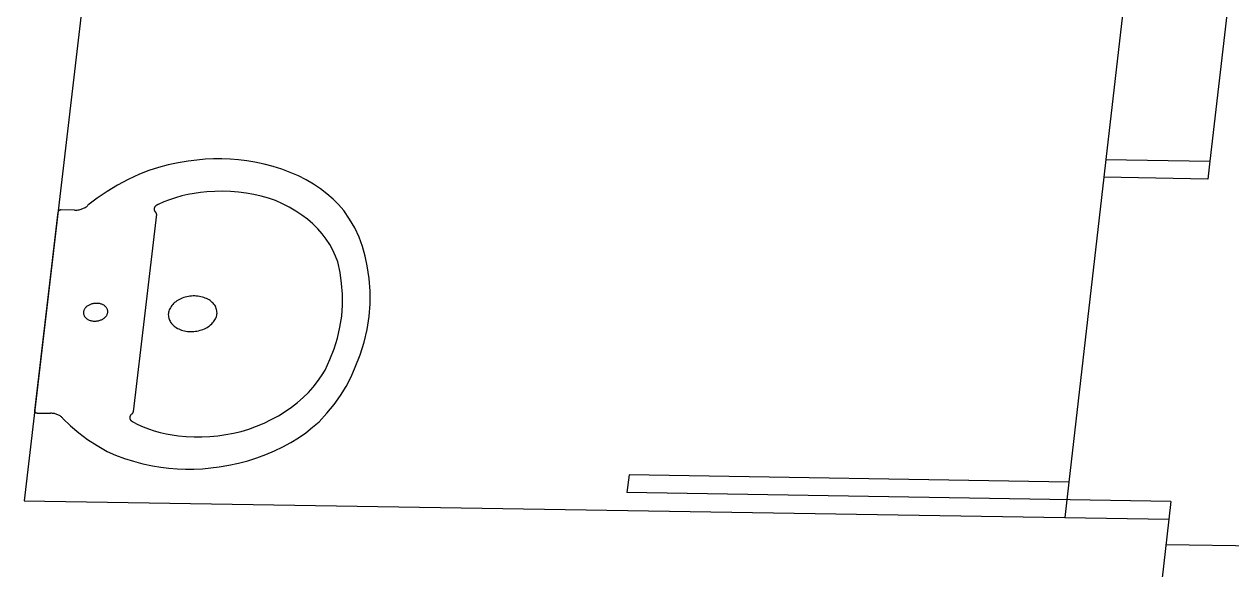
# Model space of a CAD drawing. Extents: x -68 to 264, y 51 to 115.
# Drawn here: x -62.505 to -60.531, y 80.697 to 81.589 of the extents above; entities that cross this region are included whole.
import ezdxf

# ---------------------------------------------------------------- set-up
doc = ezdxf.new("R2010")
doc.units = 0
doc.layers.get('0').update_dxf_attribs({"linetype": 'CONTINUOUS'})

msp = doc.modelspace()

# ---------------------------------------------------------------- linework, layer by layer
for p, q in [((-62.3105, 82.4677), (-62.5051, 80.8103)), ((-60.6132, 82.4403), (-60.7366, 81.3679)), ((-60.4435, 82.4375), (-60.5666, 81.3651)), ((-62.2532, 81.3625), (-62.2694, 81.359)), ((-62.2367, 81.3653), (-62.2532, 81.3625)), ((-62.223, 81.3671), (-62.2367, 81.3653)), ((-62.2093, 81.3683), (-62.223, 81.3671)), ((-62.1955, 81.369), (-62.2093, 81.3683)), ((-62.1818, 81.369), (-62.1955, 81.369)), ((-62.1681, 81.3685), (-62.1818, 81.369)), ((-62.1545, 81.3674), (-62.1681, 81.3685)), ((-62.1411, 81.3658), (-62.1545, 81.3674)), ((-62.1279, 81.3635), (-62.1411, 81.3658)), ((-62.1128, 81.3604), (-62.1279, 81.3635)), ((-60.7366, 81.3679), (-60.7399, 81.3389)), ((-60.7366, 81.3679), (-60.5666, 81.3651)), ((-60.5666, 81.3651), (-60.5699, 81.3361)), ((-62.3164, 81.3442), (-62.3348, 81.3355)), ((-62.3011, 81.3498), (-62.3164, 81.3442)), ((-62.2854, 81.3548), (-62.3011, 81.3498)), ((-62.2694, 81.359), (-62.2854, 81.3548)), ((-62.0982, 81.3566), (-62.1128, 81.3604)), ((-62.0839, 81.3521), (-62.0982, 81.3566)), ((-62.0701, 81.347), (-62.0839, 81.3521)), ((-62.0568, 81.3412), (-62.0701, 81.347)), ((-62.3525, 81.326), (-62.3694, 81.3158)), ((-62.3348, 81.3355), (-62.3525, 81.326)), ((-62.0441, 81.3347), (-62.0568, 81.3412)), ((-62.032, 81.3277), (-62.0441, 81.3347)), ((-62.0206, 81.3201), (-62.032, 81.3277)), ((-60.7399, 81.3389), (-60.7972, 80.8409)), ((-60.5699, 81.3361), (-60.7399, 81.3389)), ((-62.3855, 81.3048), (-62.4007, 81.2932)), ((-62.3694, 81.3158), (-62.3855, 81.3048)), ((-62.2574, 81.3056), (-62.2672, 81.3023)), ((-62.2475, 81.3084), (-62.2574, 81.3056)), ((-62.2373, 81.3107), (-62.2475, 81.3084)), ((-62.2271, 81.3126), (-62.2373, 81.3107)), ((-62.2167, 81.314), (-62.2271, 81.3126)), ((-62.2062, 81.315), (-62.2167, 81.314)), ((-62.1933, 81.3158), (-62.2062, 81.315)), ((-62.1803, 81.316), (-62.1933, 81.3158)), ((-62.1675, 81.3156), (-62.1803, 81.316)), ((-62.1547, 81.3146), (-62.1675, 81.3156)), ((-62.1421, 81.313), (-62.1547, 81.3146)), ((-62.1297, 81.3108), (-62.1421, 81.313)), ((-62.1176, 81.308), (-62.1297, 81.3108)), ((-62.1058, 81.3046), (-62.1176, 81.308)), ((-62.0944, 81.3007), (-62.1058, 81.3046)), ((-62.01, 81.312), (-62.0206, 81.3201)), ((-62.0001, 81.3034), (-62.01, 81.312)), ((-61.991, 81.2943), (-62.0001, 81.3034)), ((-62.449, 81.2837), (-62.4492, 81.2835)), ((-62.4489, 81.2839), (-62.449, 81.2837)), ((-62.4487, 81.2841), (-62.4489, 81.2839)), ((-62.4485, 81.2842), (-62.4487, 81.2841)), ((-62.4483, 81.2844), (-62.4485, 81.2842)), ((-62.448, 81.2846), (-62.4483, 81.2844)), ((-62.4478, 81.2847), (-62.448, 81.2846)), ((-62.4475, 81.2849), (-62.4478, 81.2847)), ((-62.4473, 81.285), (-62.4475, 81.2849)), ((-62.447, 81.2851), (-62.4473, 81.285)), ((-62.4467, 81.2852), (-62.447, 81.2851)), ((-62.4464, 81.2853), (-62.4467, 81.2852)), ((-62.4461, 81.2854), (-62.4464, 81.2853)), ((-62.4458, 81.2855), (-62.4461, 81.2854)), ((-62.4455, 81.2855), (-62.4458, 81.2855)), ((-62.4452, 81.2855), (-62.4455, 81.2855)), ((-62.4449, 81.2856), (-62.4452, 81.2855)), ((-62.4446, 81.2856), (-62.4449, 81.2856)), ((-62.4229, 81.2852), (-62.4446, 81.2856)), ((-62.4229, 81.2852), (-62.4213, 81.2852)), ((-62.4213, 81.2852), (-62.4198, 81.2853)), ((-62.4198, 81.2853), (-62.4182, 81.2854)), ((-62.4182, 81.2854), (-62.4166, 81.2856)), ((-62.4166, 81.2856), (-62.4151, 81.2859)), ((-62.4151, 81.2859), (-62.4135, 81.2863)), ((-62.4135, 81.2863), (-62.412, 81.2867)), ((-62.412, 81.2867), (-62.4106, 81.2872)), ((-62.4106, 81.2872), (-62.4091, 81.2877)), ((-62.4091, 81.2877), (-62.4078, 81.2883)), ((-62.4078, 81.2883), (-62.4064, 81.289)), ((-62.4064, 81.289), (-62.4052, 81.2897)), ((-62.4052, 81.2897), (-62.4039, 81.2905)), ((-62.4039, 81.2905), (-62.4028, 81.2914)), ((-62.4028, 81.2914), (-62.4017, 81.2922)), ((-62.4017, 81.2922), (-62.4007, 81.2932)), ((-62.2925, 81.2876), (-62.2926, 81.2871)), ((-62.2926, 81.2871), (-62.2926, 81.2866)), ((-62.2926, 81.2866), (-62.2925, 81.286)), ((-62.2924, 81.2881), (-62.2925, 81.2876)), ((-62.2925, 81.286), (-62.2924, 81.2855)), ((-62.2923, 81.2886), (-62.2924, 81.2881)), ((-62.2924, 81.2855), (-62.2923, 81.285)), ((-62.2921, 81.2891), (-62.2923, 81.2886)), ((-62.2923, 81.285), (-62.2921, 81.2846)), ((-62.2919, 81.2896), (-62.2921, 81.2891)), ((-62.2921, 81.2846), (-62.2919, 81.2841)), ((-62.2917, 81.2901), (-62.2919, 81.2896)), ((-62.2919, 81.2841), (-62.2916, 81.2836)), ((-62.2914, 81.2906), (-62.2917, 81.2901)), ((-62.2916, 81.2836), (-62.2913, 81.2832)), ((-62.291, 81.2911), (-62.2914, 81.2906)), ((-62.2907, 81.2915), (-62.291, 81.2911)), ((-62.2903, 81.2919), (-62.2907, 81.2915)), ((-62.2898, 81.2924), (-62.2903, 81.2919)), ((-62.2893, 81.2928), (-62.2898, 81.2924)), ((-62.2888, 81.2931), (-62.2893, 81.2928)), ((-62.2883, 81.2935), (-62.2888, 81.2931)), ((-62.2877, 81.2938), (-62.2883, 81.2935)), ((-62.2871, 81.2941), (-62.2877, 81.2938)), ((-62.2865, 81.2944), (-62.2871, 81.2941)), ((-62.2858, 81.2946), (-62.2865, 81.2944)), ((-62.2766, 81.2987), (-62.2858, 81.2946)), ((-62.2672, 81.3023), (-62.2766, 81.2987)), ((-62.0828, 81.2956), (-62.0944, 81.3007)), ((-62.0717, 81.29), (-62.0828, 81.2956)), ((-62.0611, 81.2838), (-62.0717, 81.29)), ((-62.0511, 81.2772), (-62.0611, 81.2838)), ((-61.9827, 81.2847), (-61.991, 81.2943)), ((-61.973, 81.2707), (-61.9827, 81.2847)), ((-62.4878, 80.9574), (-62.4497, 81.2819)), ((-62.4496, 81.2824), (-62.4497, 81.2821)), ((-62.4497, 81.2821), (-62.4497, 81.2819)), ((-62.4495, 81.2828), (-62.4496, 81.2826)), ((-62.4496, 81.2826), (-62.4496, 81.2824)), ((-62.4494, 81.283), (-62.4495, 81.2828)), ((-62.4493, 81.2833), (-62.4494, 81.283)), ((-62.4492, 81.2835), (-62.4493, 81.2833)), ((-62.2889, 81.2785), (-62.3078, 81.1171)), ((-62.2913, 81.2832), (-62.2909, 81.2827)), ((-62.2909, 81.2827), (-62.2905, 81.2823)), ((-62.2905, 81.2823), (-62.2901, 81.2819)), ((-62.2899, 81.2817), (-62.2901, 81.2819)), ((-62.2897, 81.2816), (-62.2899, 81.2817)), ((-62.2895, 81.2813), (-62.2897, 81.2816)), ((-62.2894, 81.2811), (-62.2895, 81.2813)), ((-62.2892, 81.2809), (-62.2894, 81.2811)), ((-62.2891, 81.2807), (-62.2892, 81.2809)), ((-62.289, 81.2805), (-62.2891, 81.2807)), ((-62.2889, 81.2802), (-62.289, 81.2805)), ((-62.2888, 81.28), (-62.2889, 81.2802)), ((-62.2889, 81.2785), (-62.2888, 81.2787)), ((-62.2888, 81.2797), (-62.2888, 81.28)), ((-62.2888, 81.2795), (-62.2888, 81.2797)), ((-62.2887, 81.2792), (-62.2888, 81.2795)), ((-62.2888, 81.279), (-62.2887, 81.2792)), ((-62.2888, 81.2787), (-62.2888, 81.279)), ((-62.0418, 81.2702), (-62.0511, 81.2772)), ((-62.0331, 81.2627), (-62.0418, 81.2702)), ((-61.9646, 81.2561), (-61.973, 81.2707)), ((-62.025, 81.2548), (-62.0331, 81.2627)), ((-62.0177, 81.2465), (-62.025, 81.2548)), ((-62.0111, 81.2378), (-62.0177, 81.2465)), ((-61.9575, 81.2412), (-61.9646, 81.2561)), ((-62.0052, 81.2289), (-62.0111, 81.2378)), ((-62.0002, 81.2197), (-62.0052, 81.2289)), ((-61.9518, 81.2258), (-61.9575, 81.2412)), ((-61.9474, 81.2102), (-61.9518, 81.2258)), ((-61.996, 81.2102), (-62.0002, 81.2197)), ((-61.9925, 81.2005), (-61.996, 81.2102)), ((-61.9444, 81.1944), (-61.9474, 81.2102)), ((-61.9886, 81.1831), (-61.9925, 81.2005)), ((-61.9412, 81.1737), (-61.9444, 81.1944)), ((-61.986, 81.1654), (-61.9886, 81.1831)), ((-61.9847, 81.1477), (-61.986, 81.1654)), ((-61.9396, 81.153), (-61.9412, 81.1737)), ((-61.9846, 81.1298), (-61.9847, 81.1477)), ((-61.9396, 81.1321), (-61.9396, 81.153)), ((-62.4046, 81.1259), (-62.4053, 81.1251)), ((-62.4038, 81.1267), (-62.4046, 81.1259)), ((-62.403, 81.1275), (-62.4038, 81.1267)), ((-62.4021, 81.1282), (-62.403, 81.1275)), ((-62.4011, 81.1289), (-62.4021, 81.1282)), ((-62.4001, 81.1295), (-62.4011, 81.1289)), ((-62.399, 81.1301), (-62.4001, 81.1295)), ((-62.3979, 81.1307), (-62.399, 81.1301)), ((-62.3967, 81.1311), (-62.3979, 81.1307)), ((-62.3955, 81.1316), (-62.3967, 81.1311)), ((-62.3943, 81.1319), (-62.3955, 81.1316)), ((-62.393, 81.1323), (-62.3943, 81.1319)), ((-62.3918, 81.1325), (-62.393, 81.1323)), ((-62.3905, 81.1327), (-62.3918, 81.1325)), ((-62.3892, 81.1328), (-62.3905, 81.1327)), ((-62.3879, 81.1329), (-62.3892, 81.1328)), ((-62.3866, 81.1329), (-62.3879, 81.1329)), ((-62.3853, 81.1329), (-62.3866, 81.1329)), ((-62.384, 81.1328), (-62.3853, 81.1329)), ((-62.3827, 81.1326), (-62.384, 81.1328)), ((-62.3815, 81.1324), (-62.3827, 81.1326)), ((-62.3803, 81.1321), (-62.3815, 81.1324)), ((-62.3791, 81.1317), (-62.3803, 81.1321)), ((-62.378, 81.1313), (-62.3791, 81.1317)), ((-62.3769, 81.1308), (-62.378, 81.1313)), ((-62.3758, 81.1303), (-62.3769, 81.1308)), ((-62.3748, 81.1297), (-62.3758, 81.1303)), ((-62.3739, 81.1291), (-62.3748, 81.1297)), ((-62.373, 81.1284), (-62.3739, 81.1291)), ((-62.3722, 81.1277), (-62.373, 81.1284)), ((-62.3715, 81.127), (-62.3722, 81.1277)), ((-62.3708, 81.1262), (-62.3715, 81.127)), ((-62.3702, 81.1254), (-62.3708, 81.1262)), ((-62.266, 81.1258), (-62.267, 81.124)), ((-62.2649, 81.1275), (-62.266, 81.1258)), ((-62.2636, 81.1293), (-62.2649, 81.1275)), ((-62.2622, 81.1309), (-62.2636, 81.1293)), ((-62.2607, 81.1325), (-62.2622, 81.1309)), ((-62.259, 81.134), (-62.2607, 81.1325)), ((-62.2571, 81.1355), (-62.259, 81.134)), ((-62.2552, 81.1368), (-62.2571, 81.1355)), ((-62.2532, 81.1381), (-62.2552, 81.1368)), ((-62.251, 81.1393), (-62.2532, 81.1381)), ((-62.2488, 81.1403), (-62.251, 81.1393)), ((-62.2465, 81.1413), (-62.2488, 81.1403)), ((-62.2441, 81.1422), (-62.2465, 81.1413)), ((-62.2416, 81.1429), (-62.2441, 81.1422)), ((-62.2391, 81.1435), (-62.2416, 81.1429)), ((-62.2365, 81.1441), (-62.2391, 81.1435)), ((-62.234, 81.1444), (-62.2365, 81.1441)), ((-62.2314, 81.1447), (-62.234, 81.1444)), ((-62.2288, 81.1449), (-62.2314, 81.1447)), ((-62.2262, 81.1449), (-62.2288, 81.1449)), ((-62.2236, 81.1448), (-62.2262, 81.1449)), ((-62.221, 81.1445), (-62.2236, 81.1448)), ((-62.2185, 81.1442), (-62.221, 81.1445)), ((-62.216, 81.1437), (-62.2185, 81.1442)), ((-62.2136, 81.1431), (-62.216, 81.1437)), ((-62.2112, 81.1424), (-62.2136, 81.1431)), ((-62.209, 81.1416), (-62.2112, 81.1424)), ((-62.2068, 81.1407), (-62.209, 81.1416)), ((-62.2047, 81.1396), (-62.2068, 81.1407)), ((-62.2027, 81.1385), (-62.2047, 81.1396)), ((-62.2008, 81.1373), (-62.2027, 81.1385)), ((-62.1991, 81.1359), (-62.2008, 81.1373)), ((-62.1975, 81.1345), (-62.1991, 81.1359)), ((-62.196, 81.133), (-62.1975, 81.1345)), ((-62.1947, 81.1314), (-62.196, 81.133)), ((-62.1935, 81.1298), (-62.1947, 81.1314)), ((-62.1925, 81.1281), (-62.1935, 81.1298)), ((-62.1916, 81.1264), (-62.1925, 81.1281)), ((-62.1909, 81.1246), (-62.1916, 81.1264)), ((-61.9858, 81.1119), (-61.9846, 81.1298)), ((-61.9411, 81.1112), (-61.9396, 81.1321)), ((-62.4081, 81.1187), (-62.4082, 81.1178)), ((-62.4082, 81.1178), (-62.4082, 81.1168)), ((-62.4082, 81.1168), (-62.4081, 81.1159)), ((-62.4079, 81.1197), (-62.4081, 81.1187)), ((-62.4081, 81.1159), (-62.4079, 81.115)), ((-62.4077, 81.1206), (-62.4079, 81.1197)), ((-62.4079, 81.115), (-62.4076, 81.114)), ((-62.4074, 81.1216), (-62.4077, 81.1206)), ((-62.4076, 81.114), (-62.4072, 81.1131)), ((-62.407, 81.1225), (-62.4074, 81.1216)), ((-62.4072, 81.1131), (-62.4068, 81.1123)), ((-62.4065, 81.1234), (-62.407, 81.1225)), ((-62.4068, 81.1123), (-62.4063, 81.1114)), ((-62.4059, 81.1243), (-62.4065, 81.1234)), ((-62.4063, 81.1114), (-62.4057, 81.1106)), ((-62.4053, 81.1251), (-62.4059, 81.1243)), ((-62.4057, 81.1106), (-62.405, 81.1098)), ((-62.405, 81.1098), (-62.4043, 81.1091)), ((-62.4043, 81.1091), (-62.4035, 81.1084)), ((-62.4035, 81.1084), (-62.4026, 81.1077)), ((-62.4026, 81.1077), (-62.4017, 81.1071)), ((-62.4017, 81.1071), (-62.4007, 81.1065)), ((-62.4007, 81.1065), (-62.3997, 81.106)), ((-62.3997, 81.106), (-62.3986, 81.1055)), ((-62.3798, 81.1057), (-62.3787, 81.1062)), ((-62.3787, 81.1062), (-62.3775, 81.1067)), ((-62.3775, 81.1067), (-62.3765, 81.1073)), ((-62.3765, 81.1073), (-62.3754, 81.1079)), ((-62.3754, 81.1079), (-62.3745, 81.1086)), ((-62.3745, 81.1086), (-62.3736, 81.1093)), ((-62.3736, 81.1093), (-62.3727, 81.1101)), ((-62.3727, 81.1101), (-62.3719, 81.1109)), ((-62.3719, 81.1109), (-62.3712, 81.1117)), ((-62.3712, 81.1117), (-62.3706, 81.1126)), ((-62.3706, 81.1126), (-62.37, 81.1134)), ((-62.3697, 81.1245), (-62.3702, 81.1254)), ((-62.37, 81.1134), (-62.3695, 81.1143)), ((-62.3693, 81.1237), (-62.3697, 81.1245)), ((-62.3695, 81.1143), (-62.3691, 81.1153)), ((-62.3689, 81.1228), (-62.3693, 81.1237)), ((-62.3691, 81.1153), (-62.3688, 81.1162)), ((-62.3687, 81.1219), (-62.3689, 81.1228)), ((-62.3688, 81.1162), (-62.3686, 81.1171)), ((-62.3685, 81.1209), (-62.3687, 81.1219)), ((-62.3686, 81.1171), (-62.3684, 81.1181)), ((-62.3684, 81.12), (-62.3685, 81.1209)), ((-62.3684, 81.119), (-62.3684, 81.12)), ((-62.3684, 81.1181), (-62.3684, 81.119)), ((-62.3078, 81.1171), (-62.3267, 80.9557)), ((-62.2692, 81.1165), (-62.2694, 81.1146)), ((-62.2694, 81.1146), (-62.2693, 81.1127)), ((-62.2693, 81.1127), (-62.2691, 81.1108)), ((-62.2689, 81.1184), (-62.2692, 81.1165)), ((-62.2691, 81.1108), (-62.2688, 81.1089)), ((-62.2685, 81.1203), (-62.2689, 81.1184)), ((-62.2688, 81.1089), (-62.2682, 81.1071)), ((-62.2678, 81.1221), (-62.2685, 81.1203)), ((-62.2682, 81.1071), (-62.2675, 81.1053)), ((-62.267, 81.124), (-62.2678, 81.1221)), ((-62.1942, 81.1041), (-62.1931, 81.1059)), ((-62.1931, 81.1059), (-62.1921, 81.1077)), ((-62.1921, 81.1077), (-62.1913, 81.1095)), ((-62.1913, 81.1095), (-62.1907, 81.1114)), ((-62.1904, 81.1227), (-62.1909, 81.1246)), ((-62.1907, 81.1114), (-62.1902, 81.1133)), ((-62.19, 81.1209), (-62.1904, 81.1227)), ((-62.1902, 81.1133), (-62.1899, 81.1152)), ((-62.1898, 81.119), (-62.19, 81.1209)), ((-62.1899, 81.1152), (-62.1897, 81.1171)), ((-62.1897, 81.1171), (-62.1898, 81.119)), ((-61.9888, 81.094), (-61.9858, 81.1119)), ((-61.9444, 81.0903), (-61.9411, 81.1112)), ((-62.3986, 81.1055), (-62.3974, 81.1051)), ((-62.3974, 81.1051), (-62.3963, 81.1048)), ((-62.3963, 81.1048), (-62.395, 81.1045)), ((-62.395, 81.1045), (-62.3938, 81.1042)), ((-62.3938, 81.1042), (-62.3925, 81.104)), ((-62.3925, 81.104), (-62.3913, 81.1039)), ((-62.3913, 81.1039), (-62.39, 81.1039)), ((-62.39, 81.1039), (-62.3887, 81.1039)), ((-62.3887, 81.1039), (-62.3874, 81.104)), ((-62.3874, 81.104), (-62.3861, 81.1041)), ((-62.3861, 81.1041), (-62.3848, 81.1043)), ((-62.3848, 81.1043), (-62.3835, 81.1045)), ((-62.3835, 81.1045), (-62.3822, 81.1049)), ((-62.3822, 81.1049), (-62.381, 81.1052)), ((-62.381, 81.1052), (-62.3798, 81.1057)), ((-62.2675, 81.1053), (-62.2666, 81.1036)), ((-62.2666, 81.1036), (-62.2656, 81.1019)), ((-62.2656, 81.1019), (-62.2644, 81.1002)), ((-62.2644, 81.1002), (-62.2631, 81.0987)), ((-62.2631, 81.0987), (-62.2616, 81.0972)), ((-62.2616, 81.0972), (-62.26, 81.0958)), ((-62.26, 81.0958), (-62.2583, 81.0944)), ((-62.2583, 81.0944), (-62.2564, 81.0932)), ((-62.2564, 81.0932), (-62.2544, 81.092)), ((-62.2544, 81.092), (-62.2523, 81.091)), ((-62.2523, 81.091), (-62.2502, 81.0901)), ((-62.2502, 81.0901), (-62.2479, 81.0892)), ((-62.2479, 81.0892), (-62.2455, 81.0885)), ((-62.2455, 81.0885), (-62.2431, 81.0879)), ((-62.2431, 81.0879), (-62.2406, 81.0875)), ((-62.2406, 81.0875), (-62.2381, 81.0871)), ((-62.2381, 81.0871), (-62.2355, 81.0869)), ((-62.2355, 81.0869), (-62.233, 81.0868)), ((-62.233, 81.0868), (-62.2304, 81.0868)), ((-62.2304, 81.0868), (-62.2278, 81.087)), ((-62.2278, 81.087), (-62.2252, 81.0872)), ((-62.2252, 81.0872), (-62.2226, 81.0876)), ((-62.2226, 81.0876), (-62.22, 81.0881)), ((-62.22, 81.0881), (-62.2175, 81.0888)), ((-62.2175, 81.0888), (-62.2151, 81.0895)), ((-62.2151, 81.0895), (-62.2127, 81.0904)), ((-62.2127, 81.0904), (-62.2103, 81.0913)), ((-62.2103, 81.0913), (-62.2081, 81.0924)), ((-62.2081, 81.0924), (-62.206, 81.0936)), ((-62.206, 81.0936), (-62.2039, 81.0948)), ((-62.2039, 81.0948), (-62.202, 81.0962)), ((-62.202, 81.0962), (-62.2002, 81.0976)), ((-62.2002, 81.0976), (-62.1985, 81.0992)), ((-62.1985, 81.0992), (-62.1969, 81.1008)), ((-62.1969, 81.1008), (-62.1955, 81.1024)), ((-62.1955, 81.1024), (-62.1942, 81.1041)), ((-61.993, 81.0762), (-61.9888, 81.094)), ((-61.9494, 81.0695), (-61.9444, 81.0903)), ((-61.9985, 81.0585), (-61.993, 81.0762)), ((-61.9558, 81.0488), (-61.9494, 81.0695)), ((-62.0052, 81.041), (-61.9985, 81.0585)), ((-61.9638, 81.0284), (-61.9558, 81.0488)), ((-62.0132, 81.0238), (-62.0052, 81.041)), ((-61.9704, 81.0127), (-61.9638, 81.0284)), ((-62.0253, 81.0049), (-62.0188, 81.0142)), ((-62.0188, 81.0142), (-62.0132, 81.0238)), ((-61.9784, 80.9972), (-61.9704, 81.0127)), ((-62.0404, 80.9872), (-62.0325, 80.9959)), ((-62.0325, 80.9959), (-62.0253, 81.0049)), ((-61.9877, 80.9821), (-61.9784, 80.9972)), ((-62.068, 80.9632), (-62.0582, 80.9708)), ((-62.0582, 80.9708), (-62.0489, 80.9788)), ((-62.0489, 80.9788), (-62.0404, 80.9872)), ((-61.9983, 80.9674), (-61.9877, 80.9821)), ((-62.4878, 80.9572), (-62.4879, 80.957)), ((-62.4879, 80.957), (-62.4879, 80.9567)), ((-62.4879, 80.9567), (-62.4878, 80.9565)), ((-62.4878, 80.9574), (-62.4878, 80.9572)), ((-62.4878, 80.9565), (-62.4878, 80.9563)), ((-62.4878, 80.9563), (-62.4877, 80.9561)), ((-62.4877, 80.9561), (-62.4876, 80.9559)), ((-62.4876, 80.9559), (-62.4875, 80.9557)), ((-62.4875, 80.9557), (-62.4874, 80.9555)), ((-62.4874, 80.9555), (-62.4873, 80.9553)), ((-62.4873, 80.9553), (-62.4871, 80.9551)), ((-62.4871, 80.9551), (-62.487, 80.9549)), ((-62.487, 80.9549), (-62.4868, 80.9547)), ((-62.4868, 80.9547), (-62.4866, 80.9546)), ((-62.4866, 80.9546), (-62.4863, 80.9544)), ((-62.4863, 80.9544), (-62.4861, 80.9543)), ((-62.4861, 80.9543), (-62.4859, 80.9541)), ((-62.4859, 80.9541), (-62.4856, 80.954)), ((-62.4856, 80.954), (-62.4853, 80.9539)), ((-62.4853, 80.9539), (-62.4851, 80.9538)), ((-62.4851, 80.9538), (-62.4848, 80.9538)), ((-62.4848, 80.9538), (-62.4845, 80.9537)), ((-62.4845, 80.9537), (-62.4842, 80.9537)), ((-62.4842, 80.9537), (-62.4839, 80.9536)), ((-62.4839, 80.9536), (-62.4836, 80.9536)), ((-62.4836, 80.9536), (-62.4619, 80.9533)), ((-62.4603, 80.9532), (-62.4619, 80.9533)), ((-62.4587, 80.9531), (-62.4603, 80.9532)), ((-62.4572, 80.9529), (-62.4587, 80.9531)), ((-62.4557, 80.9526), (-62.4572, 80.9529)), ((-62.4542, 80.9523), (-62.4557, 80.9526)), ((-62.4528, 80.9519), (-62.4542, 80.9523)), ((-62.4514, 80.9514), (-62.4528, 80.9519)), ((-62.45, 80.9509), (-62.4514, 80.9514)), ((-62.4487, 80.9503), (-62.45, 80.9509)), ((-62.4475, 80.9497), (-62.4487, 80.9503)), ((-62.4463, 80.949), (-62.4475, 80.9497)), ((-62.4452, 80.9482), (-62.4463, 80.949)), ((-62.4442, 80.9474), (-62.4452, 80.9482)), ((-62.3321, 80.9482), (-62.3323, 80.9477)), ((-62.3319, 80.9487), (-62.3321, 80.9482)), ((-62.3316, 80.9492), (-62.3319, 80.9487)), ((-62.3313, 80.9497), (-62.3316, 80.9492)), ((-62.331, 80.9502), (-62.3313, 80.9497)), ((-62.3306, 80.9506), (-62.331, 80.9502)), ((-62.3302, 80.9511), (-62.3306, 80.9506)), ((-62.3297, 80.9515), (-62.3302, 80.9511)), ((-62.3293, 80.9519), (-62.3297, 80.9515)), ((-62.3288, 80.9523), (-62.3293, 80.9519)), ((-62.3288, 80.9523), (-62.3285, 80.9524)), ((-62.3285, 80.9524), (-62.3282, 80.9526)), ((-62.3282, 80.9526), (-62.328, 80.9528)), ((-62.328, 80.9528), (-62.3278, 80.953)), ((-62.3278, 80.953), (-62.3276, 80.9532)), ((-62.3276, 80.9532), (-62.3274, 80.9535)), ((-62.3274, 80.9535), (-62.3273, 80.9537)), ((-62.3273, 80.9537), (-62.3271, 80.9539)), ((-62.3271, 80.9539), (-62.327, 80.9542)), ((-62.327, 80.9542), (-62.3269, 80.9544)), ((-62.3269, 80.9544), (-62.3268, 80.9546)), ((-62.3268, 80.9549), (-62.3267, 80.9551)), ((-62.3268, 80.9546), (-62.3268, 80.9549)), ((-62.3267, 80.9554), (-62.3267, 80.9557)), ((-62.3267, 80.9551), (-62.3267, 80.9554)), ((-62.101, 80.9429), (-62.0895, 80.9492)), ((-62.0895, 80.9492), (-62.0785, 80.956)), ((-62.0785, 80.956), (-62.068, 80.9632)), ((-62.023, 80.9395), (-62.0101, 80.9532)), ((-62.0101, 80.9532), (-61.9983, 80.9674)), ((-62.4433, 80.9465), (-62.4442, 80.9474)), ((-62.4424, 80.9456), (-62.4433, 80.9465)), ((-62.4416, 80.9446), (-62.4424, 80.9456)), ((-62.4416, 80.9446), (-62.4292, 80.9325)), ((-62.4292, 80.9325), (-62.4157, 80.9211)), ((-62.3324, 80.9472), (-62.3325, 80.9467)), ((-62.3325, 80.9467), (-62.3325, 80.9462)), ((-62.3325, 80.9462), (-62.3325, 80.9457)), ((-62.3325, 80.9457), (-62.3325, 80.9452)), ((-62.3325, 80.9452), (-62.3324, 80.9447)), ((-62.3323, 80.9477), (-62.3324, 80.9472)), ((-62.3324, 80.9447), (-62.3322, 80.9442)), ((-62.3322, 80.9442), (-62.332, 80.9437)), ((-62.332, 80.9437), (-62.3318, 80.9432)), ((-62.3318, 80.9432), (-62.3315, 80.9427)), ((-62.3315, 80.9427), (-62.3312, 80.9423)), ((-62.3312, 80.9423), (-62.3309, 80.9418)), ((-62.3309, 80.9418), (-62.3305, 80.9414)), ((-62.3305, 80.9414), (-62.3301, 80.941)), ((-62.3301, 80.941), (-62.3296, 80.9407)), ((-62.3296, 80.9407), (-62.3291, 80.9403)), ((-62.3291, 80.9403), (-62.3286, 80.94)), ((-62.3286, 80.94), (-62.328, 80.9397)), ((-62.328, 80.9397), (-62.3275, 80.9394)), ((-62.3275, 80.9394), (-62.3193, 80.9351)), ((-62.3193, 80.9351), (-62.3107, 80.9312)), ((-62.3107, 80.9312), (-62.3017, 80.9276)), ((-62.138, 80.9272), (-62.1253, 80.9319)), ((-62.1253, 80.9319), (-62.1129, 80.9372)), ((-62.1129, 80.9372), (-62.101, 80.9429)), ((-62.0447, 80.9215), (-62.0335, 80.9303)), ((-62.0335, 80.9303), (-62.023, 80.9395)), ((-62.4157, 80.9211), (-62.4013, 80.9103)), ((-62.4013, 80.9103), (-62.3858, 80.9003)), ((-62.3017, 80.9276), (-62.2924, 80.9245)), ((-62.2924, 80.9245), (-62.2829, 80.9219)), ((-62.2829, 80.9219), (-62.2731, 80.9196)), ((-62.2731, 80.9196), (-62.2631, 80.9179)), ((-62.2631, 80.9179), (-62.2529, 80.9166)), ((-62.2529, 80.9166), (-62.2402, 80.9154)), ((-62.2402, 80.9154), (-62.2273, 80.9147)), ((-62.2273, 80.9147), (-62.2144, 80.9147)), ((-62.2144, 80.9147), (-62.2014, 80.9153)), ((-62.2014, 80.9153), (-62.1885, 80.9165)), ((-62.1885, 80.9165), (-62.1756, 80.9183)), ((-62.1756, 80.9183), (-62.1629, 80.9207)), ((-62.1629, 80.9207), (-62.1503, 80.9237)), ((-62.1503, 80.9237), (-62.138, 80.9272)), ((-62.0691, 80.9054), (-62.0566, 80.9132)), ((-62.0566, 80.9132), (-62.0447, 80.9215)), ((-62.3858, 80.9003), (-62.3695, 80.891)), ((-62.3695, 80.891), (-62.3556, 80.8849)), ((-62.11, 80.8856), (-62.0959, 80.8916)), ((-62.0959, 80.8916), (-62.0822, 80.8982)), ((-62.0822, 80.8982), (-62.0691, 80.9054)), ((-62.3556, 80.8849), (-62.3411, 80.8795)), ((-62.3411, 80.8795), (-62.3262, 80.8747)), ((-62.3262, 80.8747), (-62.3108, 80.8707)), ((-62.3108, 80.8707), (-62.295, 80.8674)), ((-62.1704, 80.8682), (-62.1549, 80.8715)), ((-62.1549, 80.8715), (-62.1396, 80.8756)), ((-62.1396, 80.8756), (-62.1246, 80.8803)), ((-62.1246, 80.8803), (-62.11, 80.8856)), ((-62.295, 80.8674), (-62.2818, 80.8651)), ((-62.2818, 80.8651), (-62.2684, 80.8635)), ((-62.2684, 80.8635), (-62.2548, 80.8624)), ((-62.2548, 80.8624), (-62.2411, 80.8619)), ((-62.2411, 80.8619), (-62.2274, 80.8619)), ((-62.2274, 80.8619), (-62.2136, 80.8626)), ((-62.2136, 80.8626), (-62.1998, 80.8638)), ((-62.1998, 80.8638), (-62.1861, 80.8656)), ((-62.1861, 80.8656), (-62.1704, 80.8682)), ((-61.5162, 80.8525), (-61.5196, 80.8235)), ((-60.7972, 80.8409), (-61.5162, 80.8525)), ((-60.7972, 80.8409), (-60.8039, 80.7827)), ((-62.5051, 80.8103), (-60.6338, 80.78)), ((-60.6304, 80.8091), (-61.5196, 80.8235)), ((-60.6304, 80.8091), (-60.6338, 80.78)), ((-60.6338, 80.78), (-60.6481, 80.6554)), ((-58.1289, 80.6978), (-60.6385, 80.7384))]:
    msp.add_line(p, q)

doc.saveas('drawing.dxf')
